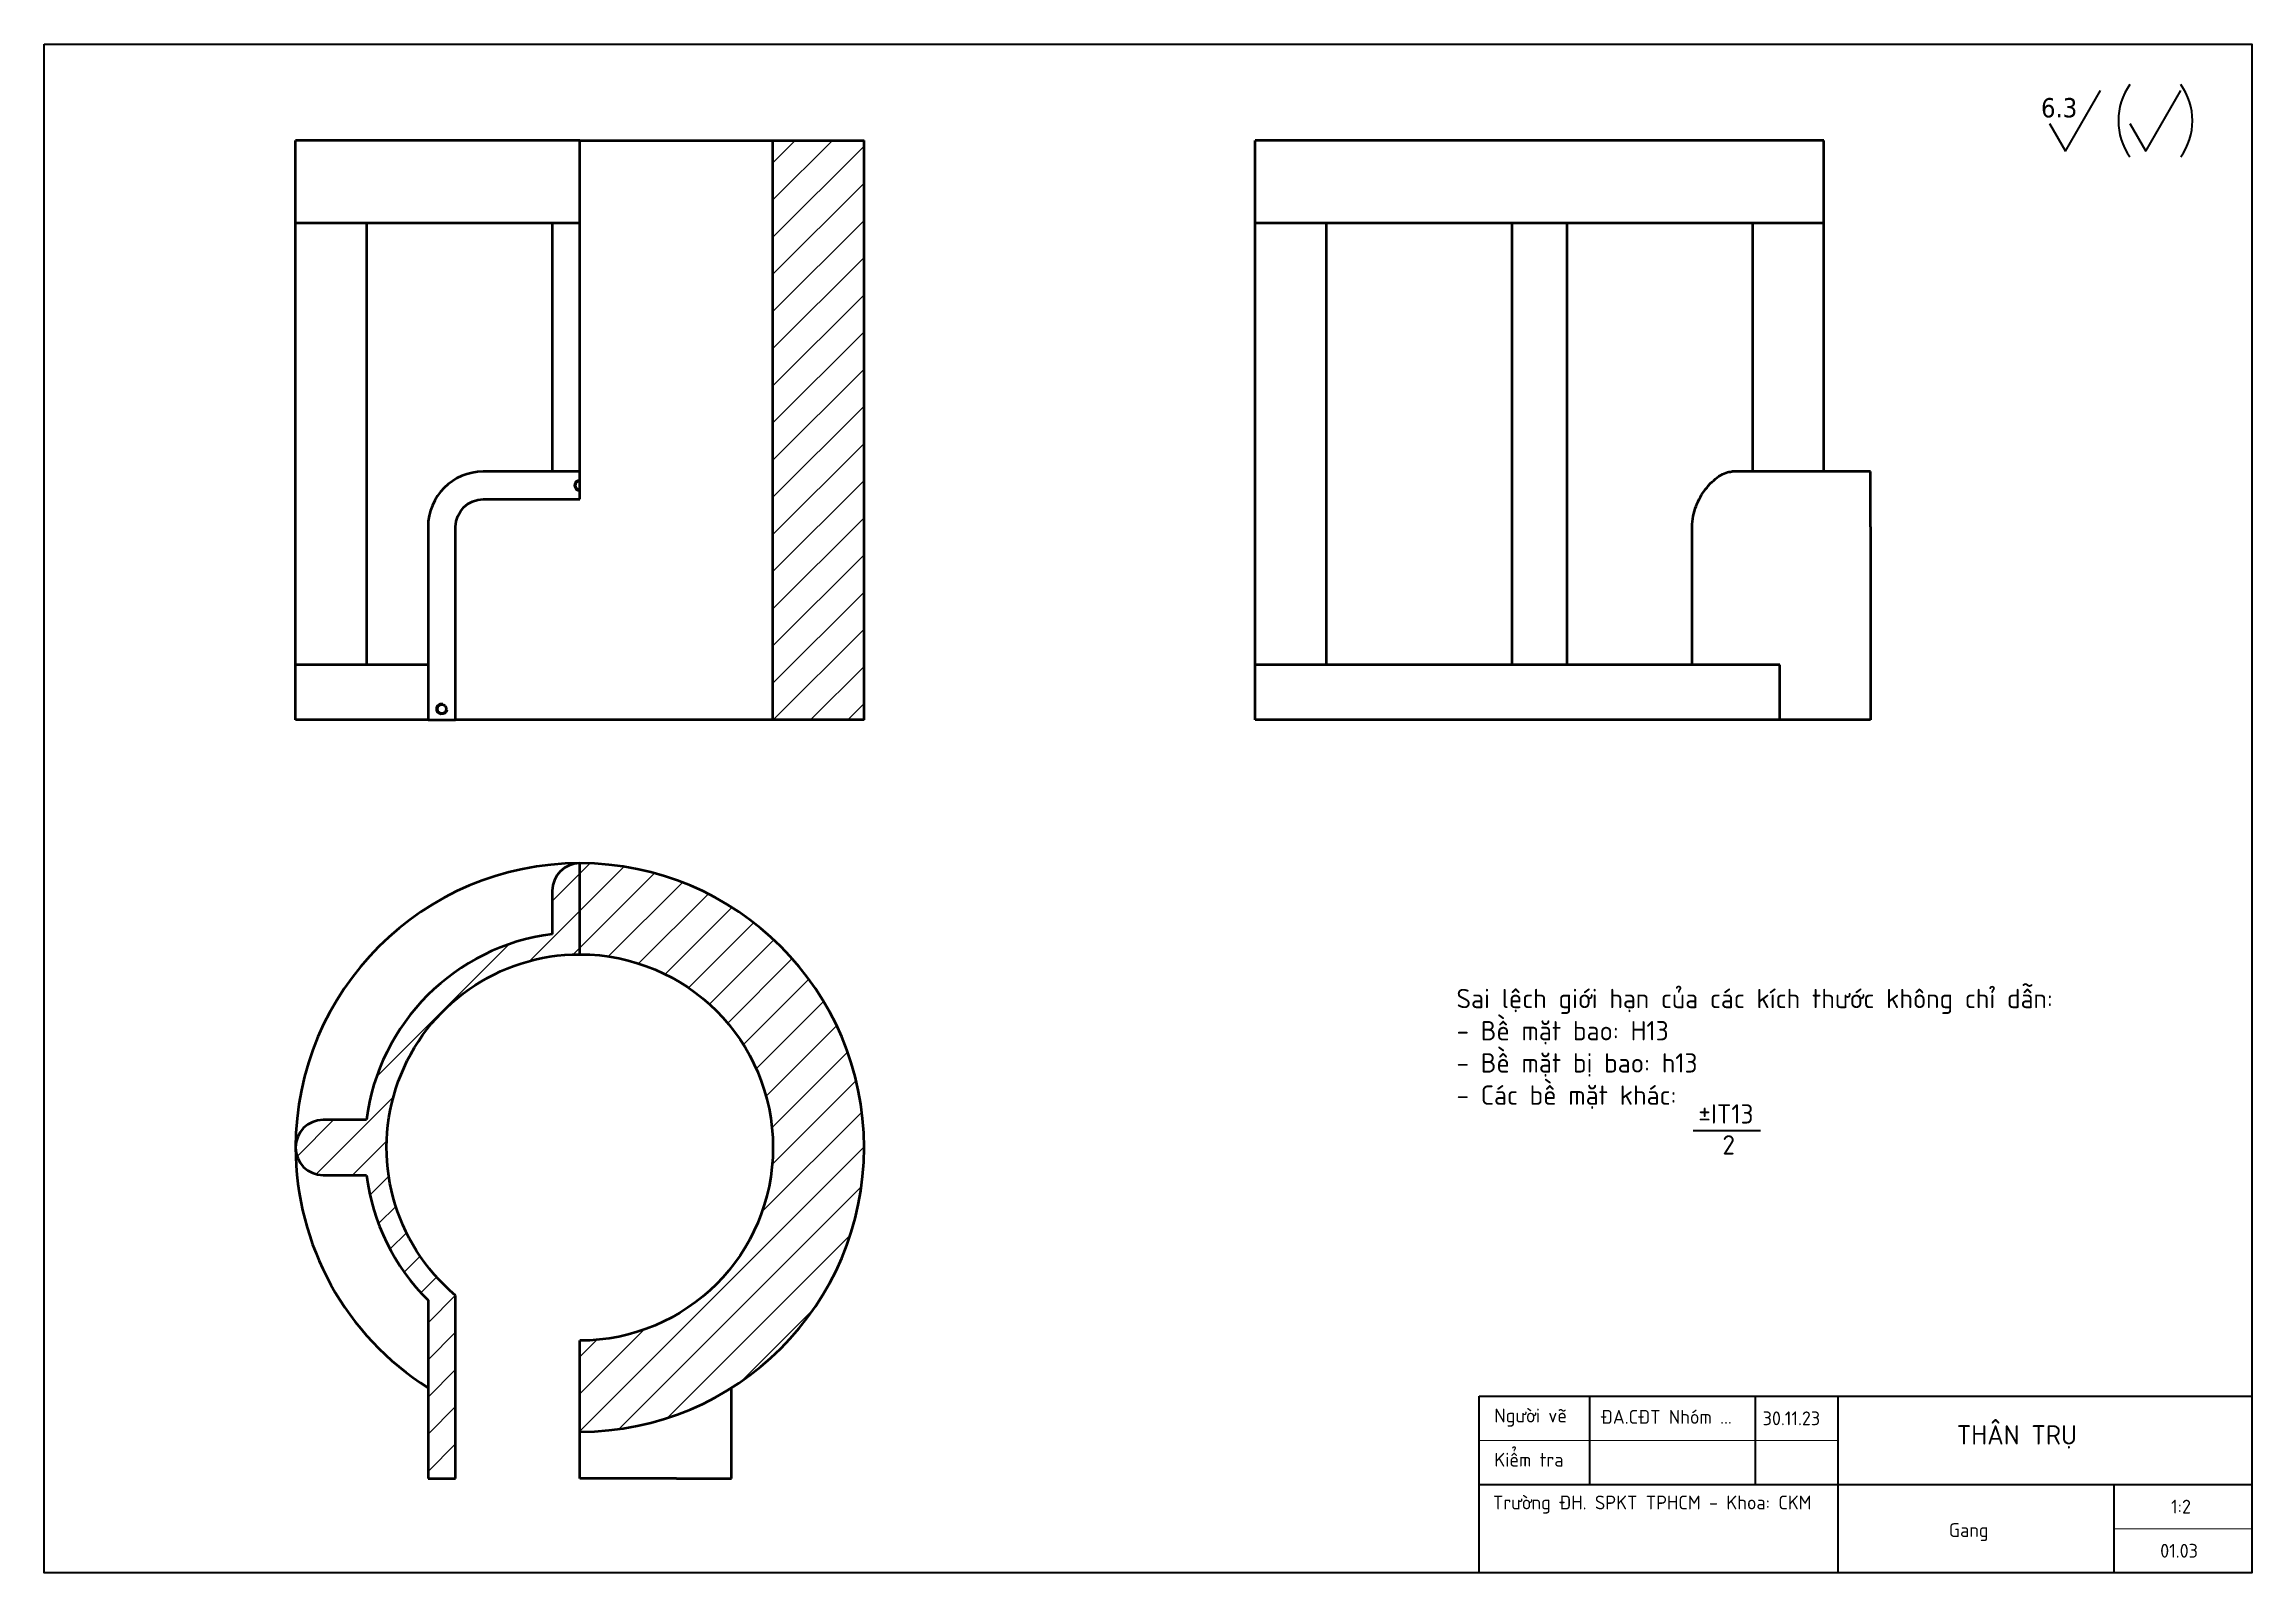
# Paper-space layout 'Sheet' of a CAD drawing. Header units: millimetres. Extents: x 10 to 410, y 10 to 287.
# The model-space entities are those that its viewports show. They can reach past a viewport. Long polylines and large blocks are cut down to what shows.
import ezdxf

# ---------------------------------------------------------------- set-up
doc = ezdxf.new("R2010")
doc.units = ezdxf.units.MM
doc.layers.add('Hatch (ISO)', color=7, linetype='Continuous', lineweight=25, true_color=0xff0080)
for name, color, linetype, lineweight in [('NetDam', 7, 'Continuous', 35), ('Netmanh', 5, 'Continuous', 13), ('Nét đậm', 7, 'Continuous', 35), ('Visible (ISO)', 7, 'Continuous', 50), ('Visible Narrow (ISO)', 7, 'Continuous', 35)]:
    doc.layers.add(name, color=color, linetype=linetype, lineweight=lineweight)
doc.styles.add('Note Text (ISO)', font='')
doc.styles.get('Note Text (ISO)').set_extended_font_data('TCVN 7284')

msp = doc.modelspace()

# ---------------------------------------------------------------- linework, layer by layer
at = {"layer": 'Hatch (ISO)', "linetype": 'Continuous'}
for p, q in [((286.34, 521.19), (294.4, 529.25)), ((286.34, 507.72), (307.87, 529.25)), ((286.34, 494.25), (319.34, 527.25)), ((286.34, 480.78), (319.34, 513.78)), ((286.34, 467.31), (319.34, 500.31)), ((286.34, 453.84), (319.34, 486.84)), ((286.34, 440.37), (319.34, 473.37)), ((286.34, 426.9), (319.34, 459.9)), ((286.34, 413.43), (319.34, 446.43)), ((286.34, 399.96), (319.34, 432.96)), ((286.34, 386.49), (319.34, 419.49)), ((286.34, 373.02), (319.34, 406.02)), ((286.34, 359.55), (319.34, 392.55)), ((286.34, 346.08), (319.34, 379.08)), ((286.34, 332.61), (319.34, 365.61)), ((286.46, 319.25), (319.34, 352.14)), ((299.93, 319.25), (319.34, 338.66)), ((313.4, 319.25), (319.34, 325.19)), ((216.34, 263.58), (219.88, 267.12)), ((216.34, 250.11), (232.17, 265.94)), ((206.34, 253.58), (216.34, 263.58)), ((216.34, 236.64), (243.28, 263.58)), ((226.67, 233.5), (253.44, 260.27)), ((237.54, 230.9), (262.79, 256.15)), ((198.09, 231.86), (216.34, 250.11)), ((247.13, 227.02), (271.44, 251.32)), ((255.64, 222.06), (279.32, 245.73)), ((142.83, 190.07), (190.6, 237.83)), ((213.85, 234.15), (216.34, 236.64)), ((263.18, 216.13), (286.55, 239.5)), ((269.8, 209.27), (293.19, 232.66)), ((275.48, 201.48), (299.22, 225.23)), ((280.16, 192.69), (304.63, 217.17)), ((283.7, 182.77), (309.38, 208.44)), ((285.86, 171.45), (313.32, 198.92)), ((285.98, 158.11), (316.39, 188.52)), ((120.97, 154.74), (148.97, 182.74)), ((282.33, 140.99), (318.48, 177.13)), ((113.99, 161.23), (127.08, 174.32)), ((134.02, 154.32), (146.53, 166.82)), ((216.34, 61.53), (319.33, 164.52)), ((140.32, 147.15), (147.24, 154.07)), ((230.74, 62.45), (318.21, 149.92)), ((143.42, 136.78), (149.73, 143.09)), ((147.66, 127.55), (153.56, 133.45)), ((248.25, 66.49), (314.17, 132.41)), ((152.83, 119.24), (158.5, 124.92)), ((158.84, 111.79), (164.43, 117.37)), ((161.34, 100.82), (171.28, 110.76)), ((275.25, 80.02), (300.64, 105.42)), ((161.34, 87.35), (171.34, 97.35)), ((216.34, 75), (239.93, 98.59)), ((216.34, 88.47), (222.62, 94.75)), ((161.34, 73.88), (171.34, 83.88)), ((161.34, 60.41), (171.34, 70.41)), ((161.34, 46.94), (171.34, 56.94))]:
    msp.add_line(p, q, dxfattribs=at)
at = {"layer": 'Visible (ISO)'}
for p, q in [((113.34, 499.25), (113.34, 529.25)), ((216.34, 529.25), (113.34, 529.25)), ((216.34, 529.25), (286.34, 529.25)), ((216.34, 499.25), (216.34, 529.25)), ((286.34, 529.25), (319.34, 529.25)), ((286.34, 319.25), (286.34, 529.25)), ((319.34, 499.25), (319.34, 529.25)), ((461.09, 499.25), (461.09, 529.25)), ((667.09, 529.25), (461.09, 529.25)), ((667.09, 499.25), (667.09, 529.25)), ((113.34, 339.25), (113.34, 499.25)), ((216.34, 499.25), (113.34, 499.25)), ((138.99, 499.25), (138.99, 339.25)), ((206.34, 499.25), (206.34, 409.25)), ((216.34, 409.25), (216.34, 499.25)), ((319.34, 339.25), (319.34, 499.25)), ((461.09, 339.25), (461.09, 499.25)), ((564.09, 499.25), (461.09, 499.25)), ((486.74, 499.25), (486.74, 339.25)), ((554.09, 499.25), (554.09, 339.25)), ((667.09, 499.25), (564.09, 499.25)), ((574.09, 339.25), (574.09, 499.25)), ((641.45, 409.25), (641.45, 499.25)), ((667.09, 409.25), (667.09, 499.25)), ((216.34, 409.25), (181.34, 409.25)), ((216.34, 405.87), (216.34, 409.25)), ((684.09, 409.25), (633.8, 409.25)), ((684.09, 389.25), (684.09, 409.25)), ((216.34, 404.25), (216.34, 405.87)), ((216.34, 402.63), (216.34, 404.25)), ((216.34, 399.25), (216.34, 402.63)), ((181.34, 399.25), (216.34, 399.25)), ((161.34, 389.25), (161.34, 319.25)), ((171.34, 319.25), (171.34, 389.25)), ((619.4, 339.25), (619.4, 389.25)), ((684.09, 389.25), (684.09, 319.25)), ((113.34, 319.25), (113.34, 339.25)), ((161.34, 339.25), (113.34, 339.25)), ((319.34, 319.25), (319.34, 339.25)), ((461.09, 319.25), (461.09, 339.25)), ((564.09, 339.25), (461.09, 339.25)), ((651.18, 339.25), (564.09, 339.25)), ((651.18, 319.25), (651.18, 339.25)), ((161.34, 319.25), (113.34, 319.25)), ((161.34, 319.25), (171.34, 319.25)), ((286.34, 319.25), (171.34, 319.25)), ((319.34, 319.25), (286.34, 319.25)), ((651.18, 319.25), (461.09, 319.25)), ((684.09, 319.25), (651.18, 319.25)), ((216.34, 234.32), (216.34, 267.32)), ((206.34, 257.32), (206.34, 241.68)), ((138.99, 174.32), (123.34, 174.32)), ((123.34, 154.32), (138.99, 154.32)), ((161.34, 109.01), (161.34, 44.32)), ((171.34, 44.32), (171.34, 110.7)), ((216.34, 61.32), (216.34, 94.32)), ((271.34, 44.32), (271.34, 77.23)), ((216.34, 44.32), (216.34, 61.32)), ((161.34, 44.32), (171.34, 44.32)), ((251.34, 44.32), (216.34, 44.32)), ((251.34, 44.32), (271.34, 44.32))]:
    msp.add_line(p, q, dxfattribs=at)
msp.add_circle((166.34, 323.25), 1.62, dxfattribs=at)
for centre, radius, start, end in [((181.34, 389.25), 20, 90, 180), ((216.34, 164.32), 103, 90, 180), ((216.34, 257.32), 10, 90, 180), ((216.34, 164.32), 103, 270, 90), ((216.34, 164.32), 78, 97.36589, 172.63411), ((123.34, 164.32), 10, 90, 270), ((216.34, 164.32), 103, 180, 237.7252), ((216.34, 164.32), 78, 187.36589, 225.1601)]:
    msp.add_arc(centre, radius, start, end, dxfattribs=at)
at = {"layer": 'Visible (ISO)', "extrusion": (0, 0, -1)}
for centre, radius, start, end in [((-216.34, 404.25), 1.62, 270, 90), ((-181.34, 389.25), 10, 0, 90), ((-216.34, 164.32), 70, 310.0052, 90), ((-216.34, 164.32), 70, 90, 270)]:
    msp.add_arc(centre, radius, start, end, dxfattribs=at)
at = {"layer": 'Visible (ISO)'}
msp.add_open_spline([(619.4, 389.25), (619.4, 390.53), (619.53, 391.83), (620.02, 394.37), (620.38, 395.61), (621.28, 397.95), (621.82, 399.06), (622.98, 401.1), (623.61, 402.02), (625.72, 404.79), (627.45, 406.44), (629.97, 408.11), (630.8, 408.54), (632.37, 409.11), (633.12, 409.25), (633.8, 409.25)], degree=3, knots=[0, 0, 0, 0, 0.383898, 0.383898, 0.767797, 0.767797, 1.151695, 1.151695, 1.535593, 1.535593, 2.446785, 2.446785, 2.902381, 2.902381, 3.357977, 3.357977, 3.357977, 3.357977], dxfattribs=at)
at = {"layer": 'Visible Narrow (ISO)'}
msp.add_arc((216.34, 404.25), 2, 90, 270, dxfattribs=at)
at = {"layer": 'Visible Narrow (ISO)', "extrusion": (0, 0, -1)}
msp.add_arc((-166.34, 323.25), 2, 190, 100, dxfattribs=at)

psp = doc.layouts.new('Sheet')

# ---------------------------------------------------------------- linework, layer by layer
at = {"layer": 'NetDam'}
for p, q in [((376.21, 267.63), (382.57, 278.63)), ((390.79, 267.63), (397.14, 278.63)), ((373.33, 272.63), (376.21, 267.63)), ((387.9, 272.63), (390.79, 267.63)), ((308.79, 90.13), (320.96, 90.13)), ((270, 42), (410, 42)), ((270, 10), (270, 42)), ((290, 42), (290, 26)), ((320, 42), (320, 26)), ((335, 42), (335, 10)), ((410, 42), (410, 10)), ((385, 26), (385, 10)), ((410, 10), (270, 10))]:
    psp.add_line(p, q, dxfattribs=at)
at = {"layer": 'NetDam', "color": 18, "true_color": 0x000000}
psp.add_line((270, 26), (410, 26), dxfattribs=at)
at = {"layer": 'NetDam'}
psp.add_lwpolyline([(10, 287), (410, 287), (410, 10), (10, 10)], close=True, dxfattribs=at)
for centre, start, end in [((397.07, 273.13), 144.4472, 215.5528), ((387.97, 273.13), 324.4472, 35.5528)]:
    psp.add_arc(centre, 11.26, start, end, dxfattribs=at)
at = {"layer": 'Netmanh', "color": 18, "true_color": 0x000000}
for p, q in [((270, 34), (335, 34)), ((385, 18), (410, 18))]:
    psp.add_line(p, q, dxfattribs=at)

# ---------------------------------------------------------------- texts
at = {"layer": 'NetDam', "attachment_point": 1}
for s, insert, char_height in [('\\fTahoma|b0|i0;\\W1.;6.3', (371.8, 277.23), 3.5), ('{\\fTCVN 7284|b0|i0|c0|p34;Người vẽ}', (272.75, 39.75), 2.5), ('{\\fTCVN 7284|b0|i0|c0|p34;ĐA.CĐT Nhóm ...}', (292.04, 39.51), 2.5), ('{\\fTCVN 7284|b0|i0|c0|p34;30.11.23}', (321.37, 39.25), 2.5), ('{\\fTCVN 7284|b0|i0|c0|p34;THÂN TRỤ}', (356.53, 36.75), 3.5), ('{\\fTCVN 7284|b0|i0|c0|p34;Kiểm tra}', (272.75, 31.75), 2.5), ('{\\fTCVN 7284|b0|i0|c0|p34;Trường ĐH. SPKT TPHCM - Khoa: CKM}', (272.5, 24), 2.5), ('{\\fTCVN 7284|b0|i0|c0|p34;1:2}', (395.37, 23.25), 2.5), ('{\\fTCVN 7284|b0|i0|c0|p34;Gang}', (355.11, 19), 2.5), ('{\\fTCVN 7284|b0|i0|c0|p34;01.03}', (393.39, 15.25), 2.5)]:
    psp.add_mtext(s, dxfattribs=dict(at, insert=insert, char_height=char_height))
at = {"layer": 'NetDam', "char_height": 3.5, "width": 9.9225, "attachment_point": 1, "style": 'Note Text (ISO)'}
for s, insert in [('±IT13', (309.71, 94.91)), ('2', (314.08, 89.3))]:
    psp.add_mtext(s, dxfattribs=dict(at, insert=insert))
at = {"layer": 'Nét đậm', "color": 0, "insert": (265.89, 115.82), "char_height": 3.5, "attachment_point": 1}
psp.add_mtext_dynamic_manual_height_columns('{\\fTCVN 7284|b0|i0|c0|p34;Sai lệch giới hạn của các kích thước không chỉ dẫn:\\P- Bề mặt bao: H13\\P- Bề mặt bị bao: h13\\P- Các bề mặt khác: \\P^I^I^I}', width=177.902, gutter_width=12.5, heights=[64.79], dxfattribs=at)

# ---------------------------------------------------------------- viewports
at = {"layer": 'NetDam', "lineweight": 35}
psp.add_viewport(center=(210, 148.5), size=(400, 277), view_center_point=(422.23, 287.17), view_height=554, dxfattribs=at)

doc.saveas('drawing.dxf')
